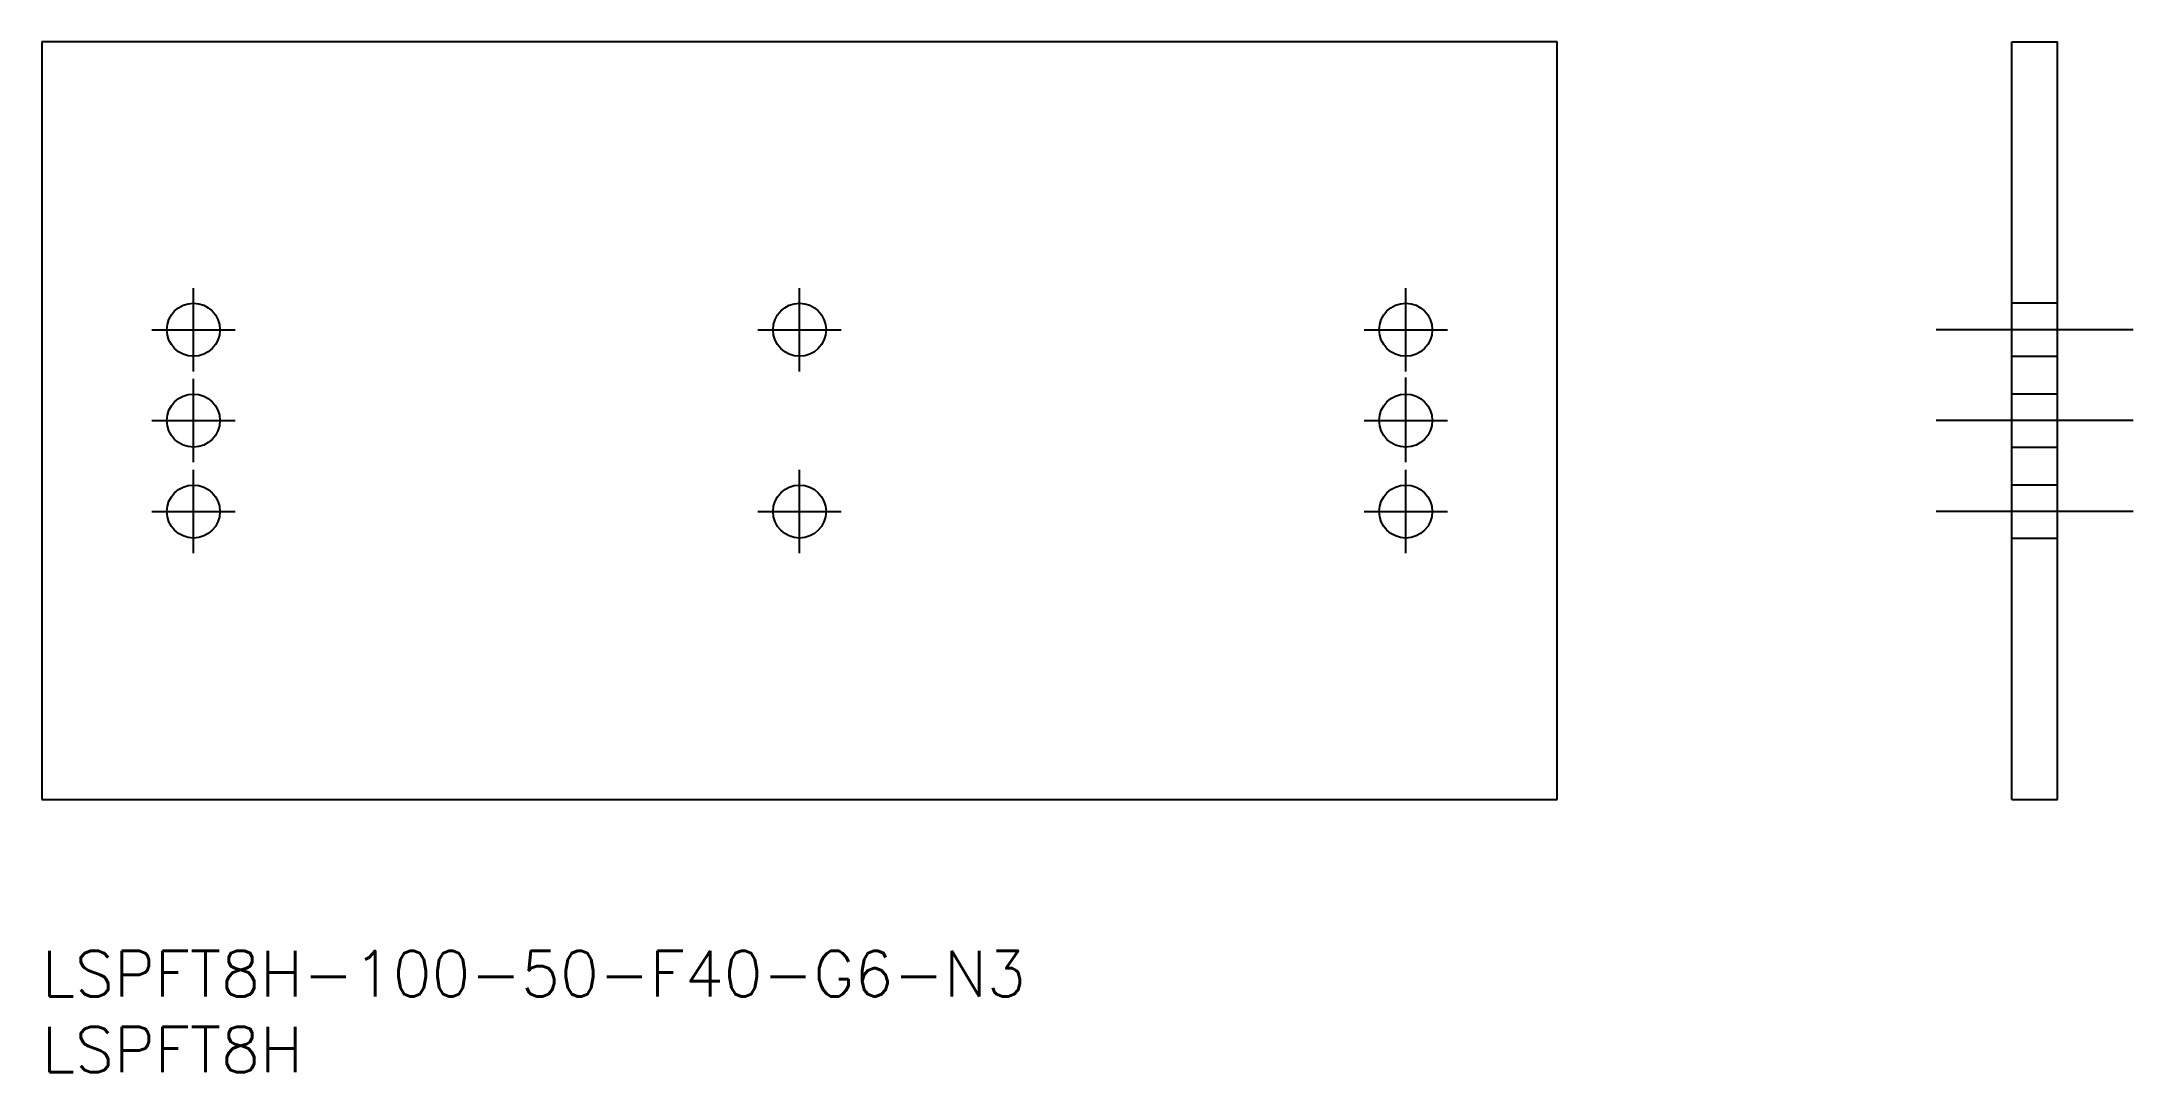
# Model space of a CAD drawing. Extents: x 0 to 138, y -8 to 60.
import ezdxf

# ---------------------------------------------------------------- set-up
doc = ezdxf.new("R2010")
doc.units = 0
doc.header["$LTSCALE"] = 0.5
doc.linetypes.add('CENTER', pattern=[50.8, 31.75, -6.35, 6.35, -6.35])
doc.linetypes.add('DASHED', pattern=[19.05, 12.7, -6.35])
for name, color, linetype in [('MSM_CENTER', 1, 'CENTER'), ('MSM_CONTINUOUS', 7, 'CONTINUOUS'), ('MSM_DASHED', 4, 'DASHED'), ('MSM_PART_NUMBER', 7, 'CONTINUOUS')]:
    doc.layers.add(name, color=color, linetype=linetype)
doc.styles.get("Standard").update_dxf_attribs({"font": 'txt.shx', "height": 3, "bigfont": 'bigfont.shx'})

msp = doc.modelspace()

# ---------------------------------------------------------------- linework, layer by layer
at = {"layer": 'MSM_CENTER'}
for p, q in [((10, 38.25), (10, 43.75)), ((50, 38.25), (50, 43.75)), ((90, 38.25), (90, 43.75)), ((7.25, 41), (12.75, 41)), ((47.25, 41), (52.75, 41)), ((87.25, 41), (92.75, 41)), ((138, 41), (125, 41)), ((10, 32.25), (10, 37.75)), ((90, 32.25), (90, 37.84)), ((7.25, 35), (12.75, 35)), ((87.25, 35), (92.75, 35)), ((138, 35), (125, 35)), ((10, 26.25), (10, 31.75)), ((50, 26.25), (50, 31.75)), ((90, 26.25), (90, 31.75)), ((7.25, 29), (12.75, 29)), ((47.25, 29), (52.75, 29)), ((87.25, 29), (92.75, 29)), ((138, 29), (125, 29))]:
    msp.add_line(p, q, dxfattribs=at)
at = {"layer": 'MSM_CONTINUOUS'}
for p, q in [((0, 60), (0, 10)), ((100, 60), (0, 60)), ((100, 10), (100, 60)), ((130, 60), (133, 60)), ((130, 10), (130, 60)), ((133, 10), (133, 60)), ((0, 10), (100, 10)), ((130, 10), (133, 10))]:
    msp.add_line(p, q, dxfattribs=at)
for centre in [(10, 41), (50, 41), (90, 41), (10, 35), (90, 35), (10, 29), (50, 29), (90, 29)]:
    msp.add_circle(centre, 1.75, dxfattribs=at)
at = {"layer": 'MSM_DASHED'}
for p, q in [((133, 42.75), (130, 42.75)), ((130, 39.25), (133, 39.25)), ((133, 36.75), (130, 36.75)), ((130, 33.25), (133, 33.25)), ((133, 30.75), (130, 30.75)), ((130, 27.25), (133, 27.25))]:
    msp.add_line(p, q, dxfattribs=at)

# ---------------------------------------------------------------- texts
at = {"layer": 'MSM_PART_NUMBER'}
for s, p in [('LSPFT8H-100-50-F40-G6-N3', (0, -3)), ('LSPFT8H', (0, -8))]:
    msp.add_text(s, height=3, dxfattribs=at).set_placement(p)

doc.saveas('drawing.dxf')
